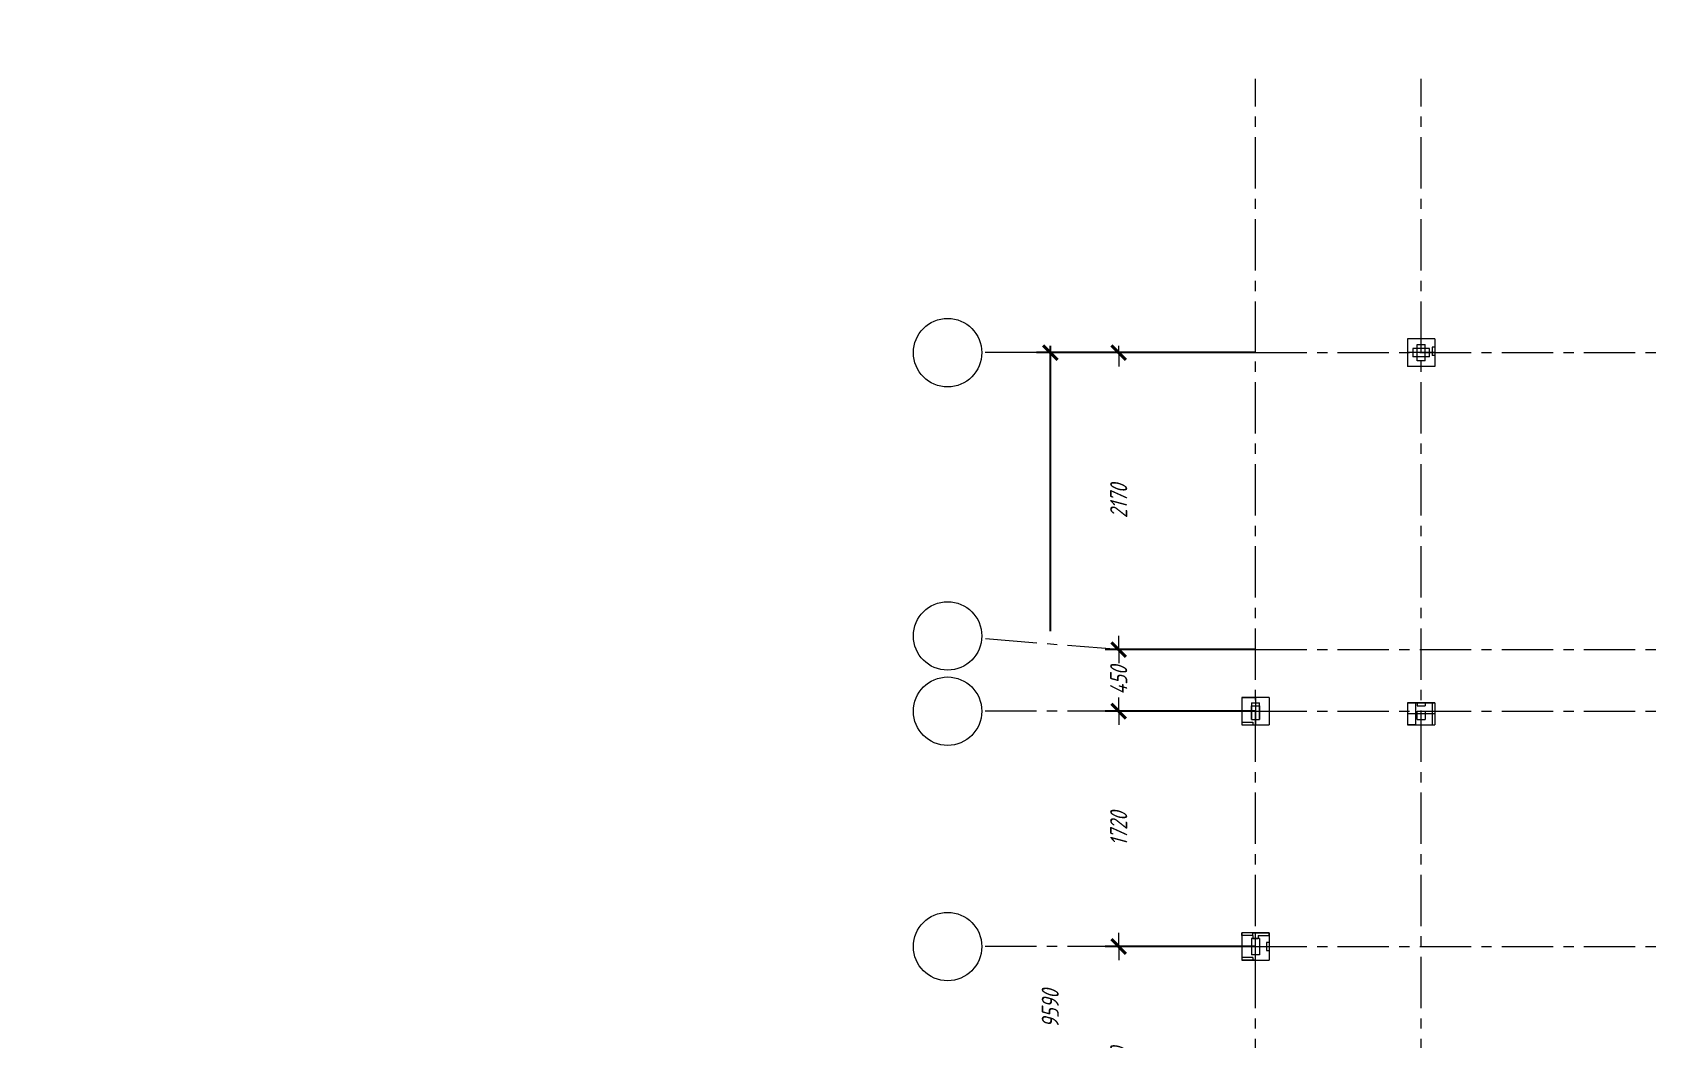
# Model space of a CAD drawing. Header units: millimetres. Extents: x 0 to 10920, y 0 to 297.
# Drawn here: x 2837.2 to 3074.4, y 150.1 to 297 of the extents above; entities that cross this region are included whole.
import ezdxf

# ---------------------------------------------------------------- set-up
doc = ezdxf.new("R2010")
doc.units = ezdxf.units.MM
for name, pattern in [('K5LT_AXLED', [12, 7.5, -1.5, 1.5, -1.5]), ('K5LT_BASIC', [0]), ('K5LT_THIN', [0])]:
    doc.linetypes.add(name, pattern=pattern)
doc.layers.add('Системный слой', color=7, linetype='Continuous')
doc.styles.add('KDIMTEXTSTYLE', font='GOST_AU.SHX', dxfattribs={"width": 0.96, "oblique": 15, "height": 5})
doc.styles.add('KTEXTSTYLE', font='GOST_AU.SHX', dxfattribs={"width": 0.96, "height": 5})
doc.dimstyles.new('KDIMSTYLE (0.02)', dxfattribs={"dimtxt": 5, "dimasz": 1, "dimexe": 2, "dimexo": 0, "dimgap": 1, "dimtad": 1, "dimlfac": 50, "dimtxsty": 'KDIMTEXTSTYLE', "dimsah": 1, "dimcen": 0, "dimdle": 1, "dimadec": 0, "dimazin": 0, "dimtfac": 0.667, "dimtmove": 0, "dimatfit": 3, "dimfxl": 0, "dimtvp": 1, "dimtolj": 1, "dimtzin": 0, "dimarcsym": 0})

# ---------------------------------------------------------------- blocks, each defined once
blk = doc.blocks.new('U266')
at = {"layer": 'Системный слой', "color": 30, "linetype": 'K5LT_AXLED', "lineweight": 18}
for p, q in [((2995.91, 163.4), (2975.91, 163.4)), ((3015.91, 163.4), (2995.91, 163.4)), ((3015.91, 163.4), (3206.51, 163.4))]:
    blk.add_line(p, q, dxfattribs=at)
at = {"layer": 'Системный слой', "color": 7, "linetype": 'K5LT_THIN', "lineweight": 18}
blk.add_arc((2970.91, 163.4), 5, 0, 360, dxfattribs=at)
blk = doc.blocks.new('U267')
at = {"layer": 'Системный слой', "color": 30, "linetype": 'K5LT_AXLED', "lineweight": 18}
for p, q in [((2995.91, 197.8), (2975.91, 197.8)), ((3015.91, 197.8), (2995.91, 197.8)), ((3015.91, 197.8), (3206.51, 197.8))]:
    blk.add_line(p, q, dxfattribs=at)
at = {"layer": 'Системный слой', "color": 7, "linetype": 'K5LT_THIN', "lineweight": 18}
blk.add_arc((2970.91, 197.8), 5, 0, 360, dxfattribs=at)
blk = doc.blocks.new('U268')
at = {"layer": 'Системный слой', "color": 30, "linetype": 'K5LT_AXLED', "lineweight": 18}
for p, q in [((2995.91, 206.8), (2975.9, 208.4)), ((3015.91, 206.8), (2995.91, 206.8)), ((3015.91, 206.8), (3206.51, 206.8))]:
    blk.add_line(p, q, dxfattribs=at)
at = {"layer": 'Системный слой', "color": 7, "linetype": 'K5LT_THIN', "lineweight": 18}
blk.add_arc((2970.91, 208.8), 5, 0, 360, dxfattribs=at)
blk = doc.blocks.new('U269')
at = {"layer": 'Системный слой', "color": 30, "linetype": 'K5LT_AXLED', "lineweight": 18}
for p, q in [((2995.91, 250.2), (2975.91, 250.2)), ((3015.91, 250.2), (2995.91, 250.2)), ((3015.91, 250.2), (3206.51, 250.2))]:
    blk.add_line(p, q, dxfattribs=at)
at = {"layer": 'Системный слой', "color": 7, "linetype": 'K5LT_THIN', "lineweight": 18}
blk.add_arc((2970.91, 250.2), 5, 0, 360, dxfattribs=at)
blk = doc.blocks.new('U270')
at = {"layer": 'Системный слой', "color": 30, "linetype": 'K5LT_AXLED', "lineweight": 18}
for p, q in [((3015.91, 250.2), (3015.91, 290.2)), ((3015.91, 58.4), (3015.91, 250.2))]:
    blk.add_line(p, q, dxfattribs=at)
blk = doc.blocks.new('U271')
at = {"layer": 'Системный слой', "color": 30, "linetype": 'K5LT_AXLED', "lineweight": 18}
for p, q in [((3040.11, 250.2), (3040.11, 290.2)), ((3040.11, 58.4), (3040.11, 250.2))]:
    blk.add_line(p, q, dxfattribs=at)
blk = doc.blocks.new('U262')
at = {"layer": 'Системный слой'}
for name in ['U270', 'U271', 'U269', 'U268', 'U267', 'U266']:
    blk.add_blockref(name, (0, 0), dxfattribs=at)
blk = doc.blocks.new('U284')
at = {"layer": 'Системный слой', "color": 7, "linetype": 'K5LT_THIN', "lineweight": 18}
for p, q in [((3042.11, 252.2), (3038.11, 252.2)), ((3038.11, 252.2), (3038.11, 250.2)), ((3038.11, 252.2), (3038.11, 248.2)), ((3042.11, 252.2), (3042.11, 250.2)), ((3042.11, 252.2), (3042.11, 248.2)), ((3042.11, 250.2), (3038.11, 250.2)), ((3041.31, 250.8), (3038.91, 250.8)), ((3038.91, 250.8), (3038.91, 249.6)), ((3041.31, 249.6), (3038.91, 249.6)), ((3039.51, 249), (3039.51, 251.4)), ((3039.51, 251.4), (3040.71, 251.4)), ((3040.71, 249), (3040.71, 251.4)), ((3041.31, 249.6), (3041.31, 250.8)), ((3042.11, 251), (3041.71, 251)), ((3041.71, 251), (3041.71, 249.8)), ((3042.11, 249.8), (3041.71, 249.8)), ((3042.11, 251), (3042.11, 249.8)), ((3042.11, 248.2), (3038.11, 248.2)), ((3040.71, 249), (3039.51, 249)), ((3017.91, 199.8), (3013.91, 199.8)), ((3013.91, 199.8), (3013.91, 195.8)), ((3013.91, 199.8), (3013.91, 197.8)), ((3013.91, 199.8), (3015.91, 199.8)), ((3013.91, 199.8), (3013.91, 196.2)), ((3015.91, 199.8), (3015.91, 195.8)), ((3017.91, 199.8), (3017.91, 197.8)), ((3017.91, 199.8), (3017.91, 195.8)), ((3013.91, 197.8), (3017.91, 197.8)), ((3015.31, 199), (3016.51, 199)), ((3015.31, 199), (3015.31, 196.6)), ((3015.31, 196.6), (3015.31, 198.6)), ((3015.31, 198.6), (3016.51, 198.6)), ((3016.51, 196.6), (3016.51, 199)), ((3016.51, 198.6), (3016.51, 196.6)), ((3039.31, 199), (3038.11, 199)), ((3038.11, 199), (3038.11, 195.8)), ((3038.11, 199), (3042.11, 199)), ((3038.11, 199), (3038.11, 197.4)), ((3042.11, 197.4), (3038.11, 197.4)), ((3041.71, 199), (3039.31, 199)), ((3039.31, 199), (3039.31, 195.8)), ((3040.71, 199), (3039.51, 199)), ((3039.51, 199), (3039.51, 198.6)), ((3039.51, 198.6), (3040.71, 198.6)), ((3039.51, 196.6), (3039.51, 197.8)), ((3039.51, 197.8), (3040.71, 197.8)), ((3040.71, 199), (3040.71, 198.6)), ((3040.71, 197.8), (3040.71, 196.6)), ((3041.71, 199), (3041.71, 195.8)), ((3042.11, 199), (3041.71, 199)), ((3042.11, 199), (3042.11, 197.4)), ((3042.11, 199), (3042.11, 195.8)), ((3013.91, 196.2), (3015.51, 196.2)), ((3013.91, 195.8), (3017.91, 195.8)), ((3013.91, 195.8), (3015.91, 195.8)), ((3015.31, 196.6), (3016.51, 196.6)), ((3015.51, 196.2), (3015.51, 195.8)), ((3015.51, 195.8), (3017.91, 195.8)), ((3015.51, 195.8), (3015.91, 195.8)), ((3039.31, 195.8), (3038.11, 195.8)), ((3038.11, 195.8), (3042.11, 195.8)), ((3039.31, 195.8), (3041.71, 195.8)), ((3039.51, 196.6), (3040.71, 196.6)), ((3041.71, 195.8), (3042.11, 195.8)), ((3015.91, 165.4), (3013.91, 165.4)), ((3013.91, 165), (3013.91, 165.4)), ((3017.91, 165.4), (3013.91, 165.4)), ((3013.91, 165.4), (3013.91, 161.4)), ((3015.51, 165), (3013.91, 165)), ((3013.91, 165), (3013.91, 161.4)), ((3013.91, 165), (3013.91, 161.8)), ((3016.51, 164.6), (3015.31, 164.6)), ((3015.31, 164.6), (3015.31, 162.2)), ((3015.51, 165), (3015.51, 165.4)), ((3015.51, 165.4), (3015.91, 165.4)), ((3015.51, 165.4), (3017.91, 165.4)), ((3015.51, 165), (3015.51, 164.6)), ((3015.51, 164.6), (3016.31, 164.6)), ((3015.91, 161.4), (3015.91, 165.4)), ((3016.31, 165), (3017.91, 165)), ((3016.31, 165), (3016.31, 164.6)), ((3016.51, 164.6), (3016.51, 162.2)), ((3017.91, 164), (3017.51, 164)), ((3017.51, 164), (3017.51, 162.8)), ((3017.91, 165), (3017.91, 165.4)), ((3017.91, 165.4), (3017.91, 161.4)), ((3017.91, 164), (3017.91, 162.8)), ((3015.51, 161.8), (3013.91, 161.8)), ((3015.91, 161.4), (3013.91, 161.4)), ((3013.91, 161.4), (3017.91, 161.4)), ((3016.51, 162.2), (3015.31, 162.2)), ((3015.51, 161.8), (3015.51, 161.4)), ((3015.51, 161.4), (3017.91, 161.4)), ((3015.51, 161.4), (3015.91, 161.4)), ((3017.51, 162.8), (3017.91, 162.8))]:
    blk.add_line(p, q, dxfattribs=at)
blk = doc.blocks.new('KDIMARROW_03')
at = {"layer": 'Системный слой', "color": 0, "linetype": 'K5LT_BASIC', "lineweight": 40}
blk.add_line((-1.06, -1.06), (1.06, 1.06), dxfattribs=at)
at = {"layer": 'Системный слой', "color": 0, "linetype": 'K5LT_THIN', "lineweight": 18}
for q in [(-1, 0), (2, 0)]:
    blk.add_line((0, 0), q, dxfattribs=at)

msp = doc.modelspace()

# ---------------------------------------------------------------- block references
at = {"layer": 'Системный слой'}
for name in ['U262', 'U284']:
    msp.add_blockref(name, (0, 0), dxfattribs=at)

# ---------------------------------------------------------------- dimensions: what is measured, and where the dimension line sits
at = {"layer": 'Системный слой', "color": 7}
for base, p1, p2, location in [((2985.91417, 58.40197), (3015.91417, 250.20197), (3015.91417, 58.40197), (2985.91417, 154.30197)), ((2995.91417, 206.80197), (3015.91417, 250.20197), (3015.91417, 206.80197), (2995.91417, 228.50197)), ((2995.91417, 197.80197), (3015.91417, 206.80197), (3015.91417, 197.80197), (2995.91417, 202.30197)), ((2995.91417, 163.40197), (3015.91417, 197.80197), (3015.91417, 163.40197), (2995.91417, 180.60197)), ((2995.91417, 129.00197), (3015.91417, 163.40197), (3015.91417, 129.00197), (2995.91417, 146.20197))]:
    msp.add_linear_dim(base=base, p1=p1, p2=p2, angle=90, location=location, dimstyle='KDIMSTYLE (0.02)', override={"dimexo": 0, "dimpost": '\\H2.5;\\W0.965;\\Q15;<>', "dimblk1": 'KDIMARROW_03', "dimblk2": 'KDIMARROW_03', "dimse1": 0, "dimse2": 0, "dimclrt": 7, "dimtolj": 1}, dxfattribs=at).render()

doc.saveas('drawing.dxf')
